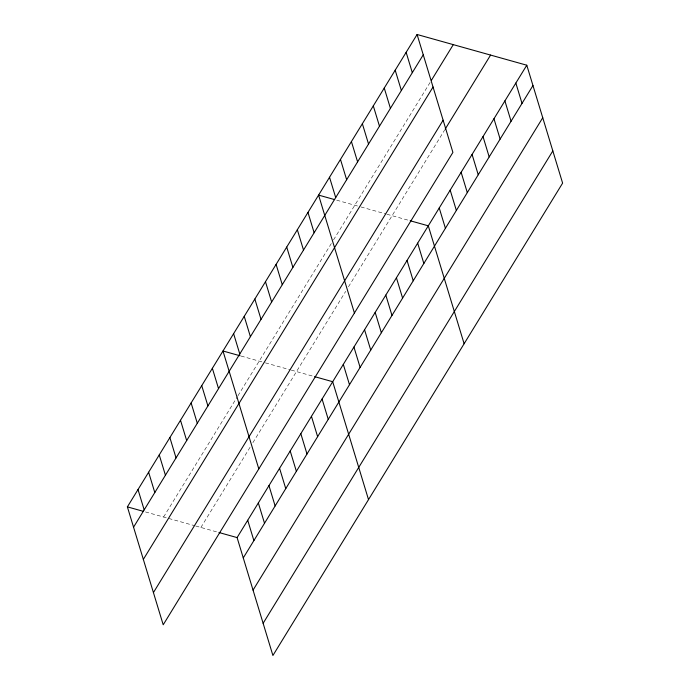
<?xml version="1.0" encoding="UTF-8"?>
<svg xmlns="http://www.w3.org/2000/svg" width="690" height="690" viewBox="0 0 690 690"><rect width="100%" height="100%" fill="white"/><g stroke="black" fill="none" stroke-linecap="round" stroke-linejoin="round"><path stroke-width="0.52" stroke-dasharray="3.45 2.59" d="M163.59 517.008L237.386 396.681M237.947 395.767L331.312 243.527M333.546 239.887L430.301 82.11M200.893 527.453L250.09 447.232M252.885 442.678L345.69 291.353M348.485 286.79L444.619 130.03M336.686 200.178L359.973 206.698M361.008 206.983L385.874 213.943M386.909 214.236L410.196 220.757M241.086 356.057L264.373 362.578M265.409 362.871L290.274 369.831M291.309 370.125L314.588 376.637M145.487 511.945L194.675 525.711M195.71 526.004L218.989 532.525"/><path stroke-width="1.03" d="M417.088 34.5L452.907 152.412L163.211 624.786L127.383 506.874L417.088 34.5L526.789 65.214L562.617 183.126L272.912 655.5L237.093 537.588L526.789 65.214M133.558 527.186L423.255 54.812M431.397 80.325L453.287 44.634M143.339 559.392L433.044 87.018M153.422 592.581L443.118 120.207M445.171 129.142L490.59 55.079M243.268 557.908L532.965 85.534M253.049 590.114L542.745 117.74M263.132 623.294L552.828 150.92M334.676 199.608L318.59 195.106L354.41 313.019M410.196 220.757L428.292 225.828L464.12 343.732M240.086 355.781L222.982 350.994L258.81 468.898M314.588 376.637L332.692 381.708L368.52 499.62M127.383 506.874L143.477 511.376M218.989 532.525L237.093 537.588M515.844 83.059L522.019 103.379M504.899 100.904L511.074 121.224M493.962 118.749L500.129 139.07M483.017 136.594L489.184 156.915M472.072 154.439L478.239 174.76M461.127 172.284L467.294 192.605M450.182 190.13L456.357 210.45M406.143 52.345L412.31 72.657M439.237 207.983L445.412 228.295M395.197 70.19L401.364 90.502M384.252 88.035L390.419 108.347M417.674 243.147L423.841 263.459M373.307 105.881L379.483 126.192M407.048 260.466L413.224 280.778M362.362 123.726L368.538 144.037M396.431 277.785L402.598 298.097M351.417 141.571L357.593 161.883M385.805 295.104L391.98 315.416M340.472 159.416L346.647 179.728M375.179 312.423L381.354 332.744M329.527 177.261L335.702 197.573M364.562 329.742L370.728 350.063M353.936 347.07L360.111 367.382M307.964 212.425L314.14 232.746M343.318 364.389L349.485 384.701M297.338 229.744L303.514 250.065M286.721 247.072L292.888 267.384M322.075 399.027L328.242 419.339M276.095 264.391L282.27 284.703M311.449 416.346L317.624 436.666M265.478 281.71L271.644 302.022M300.823 433.665L306.998 453.986M254.852 299.029L261.027 319.341M290.205 450.993L296.372 471.305M244.234 316.348L250.401 336.668M279.579 468.312L285.755 488.624M233.608 333.667L239.784 353.987M268.962 485.631L275.129 505.943M258.336 502.95L264.512 523.261M212.365 368.313L218.532 388.625M247.719 520.269L253.886 540.589M201.739 385.632L207.914 405.944M191.121 402.951L197.288 423.263M180.495 420.27L186.671 440.582M169.878 437.589L176.045 457.91M159.252 454.917L165.428 475.229M148.626 472.236L154.802 492.548M138.009 489.555L144.175 509.867"/></g></svg>
